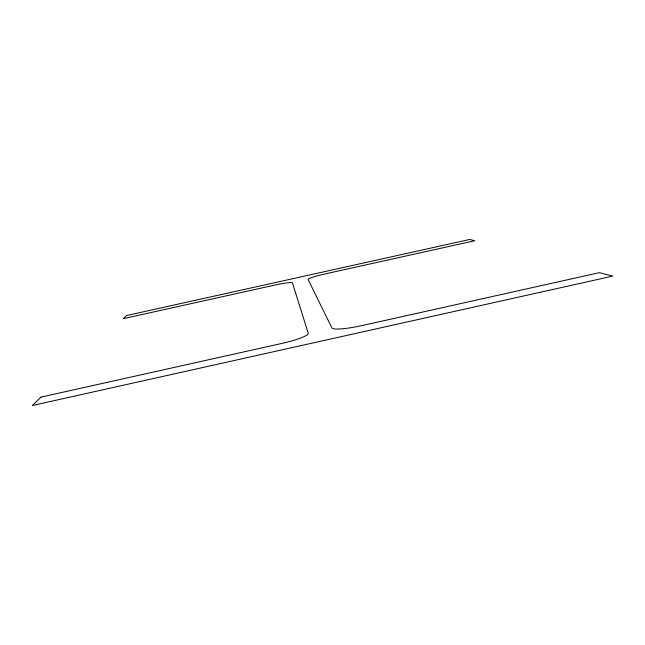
<?xml version="1.0" encoding="UTF-8"?>
<svg xmlns="http://www.w3.org/2000/svg" width="645" height="645" viewBox="0 0 645 645"><rect width="100%" height="100%" fill="white"/><g stroke="black" fill="none" stroke-linecap="round" stroke-linejoin="round"><path stroke-width="0.97" d="M41.127 397.078L32.25 405.544L612.75 276.108L599.35 272.674L361.926 325.58A28.057 4.055 -12 0 1 331.957 327.991L308.052 279.47A18.439 1.758 -12.3 0 1 324.951 273.956L474.76 240.738L469.753 239.456L126.589 315.534L123.3 318.67L274.23 285.203A18.463 1.758 -12.6 0 1 292.459 282.929L308.254 333.272A28.082 4.072 -12.7 0 1 281.381 343.535L41.127 397.078"/></g></svg>
